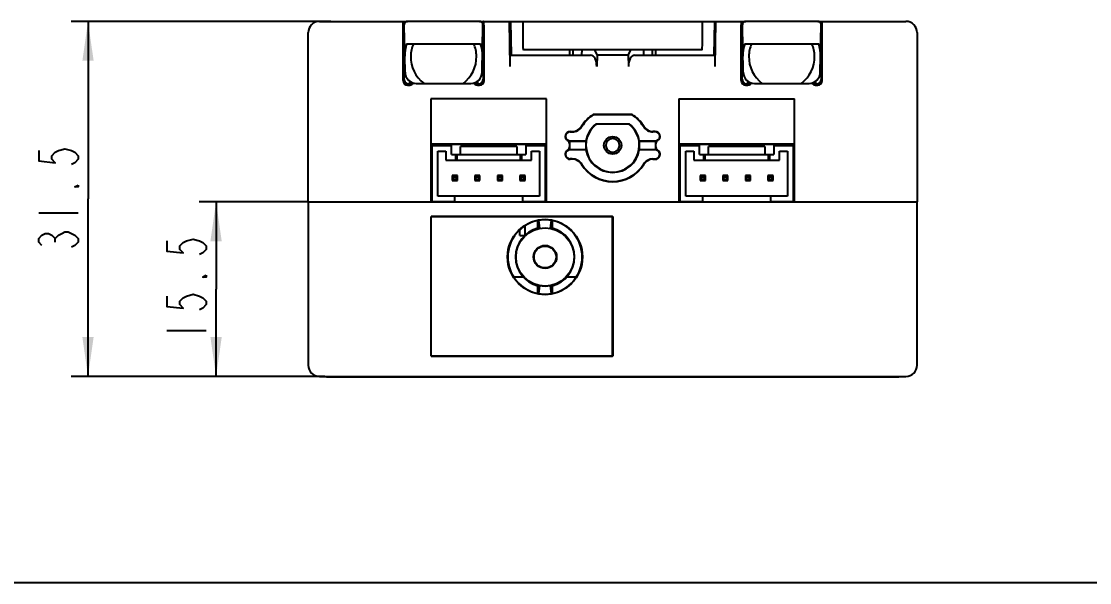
# Model space of a CAD drawing. Header units: millimetres. Extents: x 0 to 297, y 0 to 210.
# Drawn here: x 58.9 to 153.6, y 0 to 49.8 of the extents above; entities that cross this region are included whole.
import ezdxf

# ---------------------------------------------------------------- set-up
doc = ezdxf.new("R2010")
doc.units = ezdxf.units.MM
doc.header["$LTSCALE"] = 16.335
doc.layers.get('0').update_dxf_attribs({"linetype": 'CONTINUOUS'})
for name, color, linetype in [('000_19_DXF_CONTINUOUS_LINE', 7, 'CONTINUOUS'), ('00_11_DXF_CONTINUOUS_LINE', 7, 'CONTINUOUS'), ('01-PBG-10-01DXF_CONTINUOUS_LINE', 7, 'CONTINUOUS'), ('CORE300_100_DXF_CONTINUOUS_LINE', 7, 'CONTINUOUS'), ('CORES3_DXF_FORMAT', 7, 'CONTINUOUS'), ('GROVE_RED_DIDXF_CONTINUOUS_LINE', 7, 'CONTINUOUS'), ('STA0226C0A_1_DXF_DIMENSION', 7, 'CONTINUOUS'), ('STA0226C0A_1DXF_CONTINUOUS_LINE', 7, 'CONTINUOUS'), ('TMP_DWG_1_1_DXF_CONTINUOUS_LINE', 7, 'CONTINUOUS')]:
    doc.layers.add(name, color=color, linetype=linetype)
doc.styles.get("Standard").update_dxf_attribs({"font": 'CHANGFANGSONG.TTF'})
doc.dimstyles.new('DIMSTYLE_1', dxfattribs={"dimtxt": 3.5, "dimasz": 3.5, "dimexe": 1.5, "dimexo": 0, "dimgap": 0.875, "dimtad": 1, "dimdec": 3, "dimdsep": 46, "dimtxsty": 'STANDARD', "dimblk": '_FILLED', "dimblk1": '_FILLED', "dimblk2": '_FILLED', "dimcen": 0.09, "dimclrt": 3, "dimadec": 3, "dimazin": 2, "dimtp": 0.3, "dimtm": 0.3, "dimtfac": 1, "dimtdec": 3, "dimtofl": 0, "dimtmove": 0, "dimatfit": 3, "dimldrblk": '_FILLED', "dimfxl": 1, "dimtolj": 1, "dimarcsym": 0})
doc.dimstyles.new('DIMSTYLE_2', dxfattribs={"dimtxt": 3.5, "dimasz": 3.5, "dimexe": 1.5, "dimexo": 0, "dimgap": 0.875, "dimtad": 1, "dimdec": 3, "dimdsep": 46, "dimtxsty": 'STANDARD', "dimblk": '_FILLED', "dimblk1": '_FILLED', "dimblk2": '_FILLED', "dimcen": 0.09, "dimclrt": 3, "dimadec": 3, "dimazin": 2, "dimtp": 0.2, "dimtm": 0.2, "dimtfac": 1, "dimtdec": 3, "dimtofl": 0, "dimtmove": 0, "dimatfit": 3, "dimldrblk": '_FILLED', "dimfxl": 1, "dimtolj": 1, "dimarcsym": 0})

# ---------------------------------------------------------------- blocks, each defined once
blk = doc.blocks.new('_FILLED')
at = {"color": 0, "linetype": 'BYBLOCK'}
blk.add_solid([(0, 0), (-1, 0.143), (-1, -0.143)], dxfattribs=at)
blk = doc.blocks.new('*D2')
at = {"layer": 'STA0226C0A_1_DXF_DIMENSION', "color": 1, "linetype": 'CONTINUOUS'}
for p, q in [((84.315, 33.784), (74.632, 33.784)), ((76.132, 33.784), (76.132, 26.034)), ((76.132, 18.284), (76.132, 26.034)), ((85.789, 18.284), (74.632, 18.284))]:
    blk.add_line(p, q, dxfattribs=at)
at = {"layer": 'STA0226C0A_1_DXF_DIMENSION', "color": 1, "linetype": 'CONTINUOUS', "xscale": 3.5, "yscale": 3.5, "zscale": 3.5}
for p, rotation in [((76.132, 33.784), 90), ((76.132, 18.284), 270)]:
    blk.add_blockref('_FILLED', p, dxfattribs=dict(at, rotation=rotation))
blk = doc.blocks.new('*D3')
at = {"layer": 'STA0226C0A_1_DXF_DIMENSION', "color": 1, "linetype": 'CONTINUOUS'}
for p, q in [((86.315, 49.784), (63.27, 49.784)), ((64.77, 49.784), (64.77, 34.034)), ((64.77, 18.284), (64.77, 34.034)), ((85.315, 18.284), (63.27, 18.284))]:
    blk.add_line(p, q, dxfattribs=at)
at = {"layer": 'STA0226C0A_1_DXF_DIMENSION', "color": 1, "linetype": 'CONTINUOUS', "xscale": 3.5, "yscale": 3.5, "zscale": 3.5}
for p, rotation in [((64.77, 49.784), 90), ((64.77, 18.284), 270)]:
    blk.add_blockref('_FILLED', p, dxfattribs=dict(at, rotation=rotation))

msp = doc.modelspace()

# ---------------------------------------------------------------- linework, layer by layer
at = {"layer": '000_19_DXF_CONTINUOUS_LINE', "color": 7, "linetype": 'CONTINUOUS'}
for p, q in [((92.8943, 45.2662), (92.8208, 49.4784)), ((99.5102, 49.7836), (93.1208, 49.7836)), ((99.7366, 45.2662), (99.8102, 49.4784)), ((122.8943, 45.2662), (122.8208, 49.4784)), ((129.5102, 49.7836), (123.1208, 49.7836)), ((129.7366, 45.2662), (129.8102, 49.4784)), ((93.0296, 47.7836), (99.6013, 47.7836)), ((123.0296, 47.7836), (129.6013, 47.7836)), ((93.8942, 44.2836), (98.7368, 44.2836)), ((123.8942, 44.2836), (128.7368, 44.2836))]:
    msp.add_line(p, q, dxfattribs=at)
for centre, radius, start, end in [((93.1208, 49.4836), 0.3, 90, 181), ((99.5102, 49.4836), 0.3, 359, 90), ((123.1208, 49.4836), 0.3, 90, 181), ((129.5102, 49.4836), 0.3, 359, 90), ((96.3192, 46.6318), 2.9235, 156.796398, 178.983639), ((96.3118, 46.6318), 2.9235, 1.016323, 23.203619), ((126.3192, 46.6318), 2.9235, 156.796398, 178.983639), ((126.3118, 46.6318), 2.9235, 1.016323, 23.203619), ((96.3164, 46.6328), 2.9206, 179.003253, 233.54822), ((96.3146, 46.6328), 2.9206, 306.451776, 0.996743), ((126.3164, 46.6328), 2.9206, 179.003253, 233.54822), ((126.3146, 46.6328), 2.9206, 306.451776, 0.996743), ((93.8942, 45.2836), 1, 181, 270), ((98.7368, 45.2836), 1, 270, 359), ((123.8942, 45.2836), 1, 181, 270), ((128.7368, 45.2836), 1, 270, 359)]:
    msp.add_arc(centre, radius, start, end, dxfattribs=at)
for centre, start_param, end_param in [((96.3155, 46.7438), 1.264354, 1.5882523), ((96.3155, 46.7438), -1.5882523, -1.264354), ((126.3155, 46.7438), 1.264354, 1.5882523), ((126.3155, 46.7438), -1.5882523, -1.264354)]:
    msp.add_ellipse(centre, major_axis=(0, 3.4469), ratio=0.9998476, start_param=start_param, end_param=end_param, dxfattribs=at)
at = {"layer": '00_11_DXF_CONTINUOUS_LINE', "color": 7, "linetype": 'CONTINUOUS'}
for p, q in [((102.3391, 46.7836), (102.2867, 49.7836)), ((102.2867, 49.7836), (120.3443, 49.7836)), ((120.3443, 49.7836), (120.2919, 46.7836)), ((102.3414, 46.7836), (107.5155, 46.7836)), ((103.3155, 47.3234), (103.3613, 47.3236)), ((103.4035, 47.2836), (103.3614, 47.3237)), ((103.4035, 47.2836), (119.2274, 47.2836)), ((107.5155, 46.7836), (107.5155, 47.2836)), ((107.8155, 46.7836), (107.8155, 47.2836)), ((114.8155, 47.2836), (114.8155, 46.7836)), ((115.1155, 47.2836), (115.1155, 46.7836)), ((115.1155, 46.7836), (120.2895, 46.7836)), ((119.2696, 47.3237), (119.2274, 47.2836)), ((119.2697, 47.3236), (119.3155, 47.3234))]:
    msp.add_line(p, q, dxfattribs=at)
for points, knots in [([(103.3439, 49.7836), (103.3468, 49.3736), (103.351, 48.7586), (103.3569, 47.9386), (103.36, 47.5286), (103.3614, 47.3237)], [0, 0, 0, 0, 0.4999989, 0.7499992, 1, 1, 1, 1]), ([(119.2696, 47.3237), (119.271, 47.5286), (119.2741, 47.9386), (119.28, 48.7586), (119.2842, 49.3736), (119.2871, 49.7836)], [0, 0, 0, 0, 0.2500008, 0.5000011, 1, 1, 1, 1])]:
    msp.add_open_spline(points, degree=3, knots=knots, dxfattribs=at)
at = {"layer": '01-PBG-10-01DXF_CONTINUOUS_LINE', "color": 3, "linetype": 'CONTINUOUS'}
for p, q in [((103.4066, 27.0836), (102.5505, 27.0836)), ((108.0805, 27.0836), (107.2244, 27.0836))]:
    msp.add_line(p, q, dxfattribs=at)
at = {"layer": 'CORE300_100_DXF_CONTINUOUS_LINE', "color": 7, "linetype": 'CONTINUOUS'}
for p, q in [((85.3155, 49.7836), (93.1208, 49.7836)), ((92.8154, 44.6329), (92.8154, 49.7836)), ((99.5102, 49.7836), (102.2867, 49.7836)), ((99.8156, 49.7836), (99.8156, 44.6329)), ((102.2329, 45.7836), (102.1631, 49.7836)), ((120.3443, 49.7836), (123.1208, 49.7836)), ((120.398, 45.7836), (120.4679, 49.7836)), ((122.8154, 44.6329), (122.8154, 49.7836)), ((129.5102, 49.7836), (137.3155, 49.7836)), ((129.8156, 49.7836), (129.8156, 44.6329)), ((84.3155, 33.7836), (84.3155, 48.7836)), ((92.7158, 44.5334), (92.7158, 48.7839)), ((99.9152, 44.5334), (99.9152, 48.7836)), ((122.7158, 44.5334), (122.7158, 48.7839)), ((129.9152, 44.5334), (129.9152, 48.7836)), ((138.3155, 48.7836), (138.3155, 33.7836)), ((102.1911, 48.1836), (102.3146, 48.1836)), ((120.3164, 48.1836), (120.4399, 48.1836)), ((102.2155, 46.7836), (102.3391, 46.7836)), ((107.5155, 46.7836), (109.3631, 46.7836)), ((108.5857, 47.2848), (108.5655, 46.7836)), ((109.672, 47.2836), (109.9405, 46.7836)), ((109.9405, 46.7836), (109.9002, 45.7836)), ((112.6905, 46.7836), (109.9405, 46.7836)), ((112.6905, 46.7836), (112.959, 47.2836)), ((112.6905, 46.7836), (112.7308, 45.7836)), ((113.2678, 46.7836), (115.1155, 46.7836)), ((114.0453, 47.2848), (114.0655, 46.7836)), ((120.2919, 46.7836), (120.4155, 46.7836)), ((93.1152, 44.1339), (93.3157, 44.1339)), ((93.2155, 44.2388), (93.2155, 44.2342)), ((93.3155, 44.2536), (93.3155, 44.4682)), ((99.3152, 44.1339), (99.5157, 44.1339)), ((99.3155, 44.4682), (99.3155, 44.2537)), ((99.4155, 44.2342), (99.4155, 44.2388)), ((123.1152, 44.1339), (123.3157, 44.1339)), ((123.2155, 44.2388), (123.2155, 44.2342)), ((123.3155, 44.2536), (123.3155, 44.4682)), ((129.3152, 44.1339), (129.5157, 44.1339)), ((129.3155, 44.4682), (129.3155, 44.2537)), ((129.4155, 44.2388), (129.4155, 44.2342)), ((95.1806, 42.9185), (95.1806, 33.7836)), ((95.1841, 42.915), (95.1806, 42.9185)), ((105.4504, 42.9185), (95.1806, 42.9185)), ((95.1841, 42.915), (95.1841, 38.915)), ((105.4469, 42.915), (95.1841, 42.915)), ((105.4469, 42.915), (105.4504, 42.9185)), ((105.4469, 38.915), (105.4469, 42.915)), ((105.4504, 33.7836), (105.4504, 42.9185)), ((117.1806, 42.9185), (117.1806, 33.7836)), ((117.1806, 42.9185), (127.4504, 42.9185)), ((117.1841, 42.915), (117.1806, 42.9185)), ((117.1841, 42.915), (117.1841, 38.915)), ((117.1841, 42.915), (127.4469, 42.915)), ((127.4469, 42.915), (127.4504, 42.9185)), ((127.4469, 38.915), (127.4469, 42.915)), ((127.4504, 33.7836), (127.4504, 42.9185)), ((113.0432, 41.5185), (109.5878, 41.5185)), ((113.0332, 41.484), (109.5978, 41.484)), ((113.0432, 41.5185), (113.0332, 41.484)), ((107.5406, 40.0185), (107.7378, 40.0185)), ((107.5406, 39.9843), (107.7378, 39.9843)), ((109.8501, 40.6836), (112.7809, 40.6836)), ((115.0904, 40.0185), (114.8932, 40.0185)), ((115.0904, 39.9843), (114.8932, 39.9843)), ((95.2147, 38.8844), (95.1841, 38.915)), ((95.1841, 38.915), (105.4469, 38.915)), ((95.2147, 38.8844), (105.4163, 38.8844)), ((95.2679, 33.7836), (95.2669, 38.8845)), ((96.3138, 38.7836), (96.3138, 38.8844)), ((105.4163, 38.8844), (105.4469, 38.915)), ((105.4171, 33.7836), (105.4163, 38.8844)), ((107.5057, 38.6764), (107.5057, 38.8908)), ((107.5231, 38.6764), (107.5231, 38.8908)), ((107.5406, 39.1828), (108.9497, 39.1828)), ((107.5406, 39.1662), (108.9639, 39.1662)), ((113.6671, 39.1662), (113.6813, 39.1828)), ((113.6671, 39.1662), (115.0904, 39.1662)), ((113.6813, 39.1828), (115.0904, 39.1828)), ((115.1078, 38.8908), (115.1078, 38.6764)), ((115.1253, 38.8908), (115.1253, 38.6764)), ((117.1841, 38.915), (127.4469, 38.915)), ((117.2147, 38.8844), (117.1841, 38.915)), ((117.2147, 38.8844), (117.2139, 33.7836)), ((117.2147, 38.8844), (127.4163, 38.8844)), ((127.364, 38.8845), (127.3631, 33.7836)), ((127.4163, 38.8844), (127.4469, 38.915)), ((108.9639, 38.4011), (107.5406, 38.4011)), ((108.9498, 38.3845), (107.5406, 38.3845)), ((108.9639, 38.4011), (108.9498, 38.3845)), ((110.7113, 38.7836), (110.7115, 38.802)), ((111.9195, 38.7995), (111.9197, 38.7836)), ((115.0904, 38.4011), (113.6671, 38.4011)), ((115.0904, 38.3845), (113.6812, 38.3845)), ((107.7378, 37.5826), (107.5406, 37.5826)), ((107.7378, 37.5487), (107.5406, 37.5487)), ((114.8932, 37.5826), (115.0904, 37.5826)), ((114.8932, 37.5487), (115.0904, 37.5487)), ((84.3155, 33.7836), (95.1806, 33.7836)), ((105.4504, 33.7836), (117.1806, 33.7836)), ((127.4504, 33.7836), (138.3155, 33.7836))]:
    msp.add_line(p, q, dxfattribs=at)
msp.add_circle((111.3155, 38.7836), 0.775, dxfattribs=at)
for centre, radius, start, end in [((85.3155, 48.7836), 1, 90, 180), ((137.3155, 48.7836), 1, 0, 90), ((93.2112, 44.6378), 0.399, 270.622508, 316.627609), ((99.4198, 44.6378), 0.399, 223.371063, 269.377691), ((123.2112, 44.6378), 0.399, 270.622508, 316.627609), ((129.4198, 44.6378), 0.399, 223.371063, 269.377691), ((111.3155, 38.7836), 3.2349, 122.281299, 148.411864), ((111.3155, 38.7836), 3.2349, 31.588136, 57.718701), ((107.5406, 39.5836), 0.4349, 90, 240), ((107.5406, 39.5835), 0.4007, 90.000171, 269.999828), ((107.7378, 40.9836), 0.9651, 270, 328.411864), ((111.3155, 38.7836), 2.3651, 126.548589, 53.451411), ((114.8932, 40.9836), 0.9651, 211.588136, 270), ((115.0904, 39.5836), 0.4349, 300, 90), ((115.0904, 39.5835), 0.4007, 270.000173, 89.999828), ((107.1406, 38.8908), 0.3651, 0, 60), ((107.5406, 39.5836), 0.4175, 240, 270), ((107.1406, 38.8908), 0.3825, 0, 60), ((111.3155, 38.7836), 2.3825, 170.760512, 189.239488), ((111.3155, 38.7836), 2.3825, 350.760512, 9.239488), ((115.0904, 39.5836), 0.4175, 270, 300), ((115.4904, 38.8908), 0.3825, 120, 180), ((115.4904, 38.8908), 0.3651, 120, 180), ((107.5406, 37.9836), 0.4349, 120, 270), ((107.5406, 37.9835), 0.401, 90.000171, 269.999828), ((107.1406, 38.6764), 0.3651, 300, 360), ((107.1406, 38.6764), 0.3825, 300, 360), ((107.5406, 37.9836), 0.4175, 90, 120), ((111.3155, 38.784), 2.3991, 189.584131, 350.415869), ((115.0904, 37.9836), 0.4175, 60, 90), ((115.0904, 37.9836), 0.4349, 270, 60), ((115.4904, 38.6764), 0.3825, 180, 240), ((115.4904, 38.6764), 0.3651, 180, 240), ((107.7378, 36.5836), 0.9651, 31.588136, 90), ((111.3155, 38.7836), 3.2349, 211.588136, 328.411864), ((114.8932, 36.5836), 0.9651, 90, 148.411864)]:
    msp.add_arc(centre, radius, start, end, dxfattribs=at)
for centre, major_axis, ratio, start_param, end_param in [((109.3228, 45.7836), (0.0604, 0.9994), 0.5759473, -1.5360167, 0.0347796), ((113.3082, 45.7836), (-0.0604, 0.9994), 0.5759473, -0.0347796, 1.5360167), ((93.2381, 44.6562), (0.3909, 0.174), 0.9249378, 2.7509479, 3.4535984), ((99.3929, 44.6562), (0.3909, -0.174), 0.9249378, -0.3120057, 0.3906448), ((123.2381, 44.6562), (0.3909, 0.174), 0.9249378, 2.7509479, 3.4535984), ((129.3929, 44.6562), (0.3909, -0.174), 0.9249378, -0.3120057, 0.3906448), ((93.1163, 44.5345), (-0.2836, -0.2836), 0.9972647, -0.7840286, 0.7840286), ((93.2212, 44.6393), (0.2836, 0.2836), 0.9972647, -3.2229708, -2.3689853), ((93.3146, 44.5345), (-0.2836, 0.2836), 0.9972647, 2.357564, 3.3454447), ((99.3163, 44.5345), (-0.2836, -0.2836), 0.9972647, -0.2038524, 0.7840286), ((99.4098, 44.6393), (0.2836, -0.2836), 0.9972647, -0.7726074, 0.0813781), ((99.5146, 44.5345), (-0.2836, 0.2836), 0.9972647, 2.357564, 3.9256213), ((123.1163, 44.5345), (-0.2836, -0.2836), 0.9972647, -0.7840286, 0.7840286), ((123.2212, 44.6393), (0.2836, 0.2836), 0.9972647, -3.2229708, -2.3689853), ((123.3146, 44.5345), (-0.2836, 0.2836), 0.9972647, 2.357564, 3.3454447), ((129.3163, 44.5345), (-0.2836, -0.2836), 0.9972647, -0.2038524, 0.7840286), ((129.4098, 44.6393), (0.2836, -0.2836), 0.9972647, -0.7726074, 0.0813781), ((129.5146, 44.5345), (-0.2836, 0.2836), 0.9972647, 2.357564, 3.9256213), ((111.3155, 38.7831), (0, 3.2008), 1, 0.5664431, 1.0193496), ((111.3155, 38.7831), (0, 3.2008), 1, -1.0193496, -0.5664431), ((107.7378, 40.9838), (0, 0.9995), 1, -3.1415927, -2.122243), ((111.3155, 38.784), (0, 2.3992), 1, 0.6570569, 1.4037748), ((111.3155, 38.784), (0, 2.3992), 1, -1.4037748, -0.6570569), ((114.8932, 40.9838), (0, 0.9995), 1, -4.1609423, -3.1415927), ((111.3155, 38.7832), (0, 0.6042), 0.9999997, 1.5700328, 4.7131525), ((115.0904, 37.9836), (0, 0.401), 1, -3.1415927, 0), ((107.7378, 36.5838), (0, 0.9988), 1, -1.0196091, 0), ((111.3155, 38.7831), (0, 3.2008), 1, -4.1612018, -2.1219835), ((114.8932, 36.5838), (0, 0.9988), 1, 0, 1.0196091)]:
    msp.add_ellipse(centre, major_axis=major_axis, ratio=ratio, start_param=start_param, end_param=end_param, dxfattribs=at)
for points, knots in [([(92.7158, 48.7839), (92.7158, 48.8489), (92.7165, 48.9766), (92.7193, 49.1618), (92.724, 49.3326), (92.7303, 49.4822), (92.7369, 49.5909), (92.7431, 49.6631), (92.7476, 49.7049), (92.7521, 49.7376), (92.7572, 49.762), (92.761, 49.7758), (92.7659, 49.7836), (92.7682, 49.7836)], [0, 0, 0, 0, 0.1941491, 0.3811858, 0.5533303, 0.704233, 0.8282383, 0.8785886, 0.9205583, 0.953747, 0.9778826, 0.9930122, 1, 1, 1, 1]), ([(99.9152, 48.7839), (99.9152, 48.8489), (99.9145, 48.9766), (99.9116, 49.1618), (99.907, 49.3326), (99.9007, 49.4821), (99.8941, 49.5909), (99.8879, 49.663), (99.8833, 49.7049), (99.8788, 49.7376), (99.8738, 49.762), (99.87, 49.7758), (99.8651, 49.7836), (99.8628, 49.7836)], [0, 0, 0, 0, 0.1941547, 0.3811949, 0.5533364, 0.7042146, 0.828181, 0.878514, 0.9204771, 0.9536778, 0.9778431, 0.9930023, 1, 1, 1, 1]), ([(122.7158, 48.7839), (122.7158, 48.8489), (122.7165, 48.9766), (122.7193, 49.1618), (122.724, 49.3326), (122.7303, 49.4822), (122.7369, 49.5909), (122.7431, 49.6631), (122.7476, 49.7049), (122.7521, 49.7376), (122.7572, 49.762), (122.761, 49.7758), (122.7659, 49.7836), (122.7682, 49.7836)], [0, 0, 0, 0, 0.1941491, 0.3811858, 0.5533303, 0.704233, 0.8282383, 0.8785886, 0.9205583, 0.953747, 0.9778826, 0.9930122, 1, 1, 1, 1]), ([(129.9152, 48.7839), (129.9152, 48.8489), (129.9145, 48.9766), (129.9116, 49.1618), (129.907, 49.3326), (129.9007, 49.4821), (129.8941, 49.5909), (129.8879, 49.663), (129.8833, 49.7049), (129.8788, 49.7376), (129.8738, 49.762), (129.87, 49.7758), (129.8651, 49.7836), (129.8628, 49.7836)], [0, 0, 0, 0, 0.1941547, 0.3811949, 0.5533364, 0.7042146, 0.828181, 0.878514, 0.9204771, 0.9536778, 0.9778431, 0.9930023, 1, 1, 1, 1]), ([(109.5878, 41.5185), (109.5887, 41.5155), (109.5921, 41.5111), (109.5934, 41.5035), (109.5914, 41.4943), (109.5965, 41.4885), (109.5978, 41.484)], [0, 0, 0, 0, 0.2609217, 0.4407967, 0.618231, 1, 1, 1, 1]), ([(108.9639, 39.1662), (108.9623, 39.168), (108.9587, 39.169), (108.9559, 39.1733), (108.9588, 39.1791), (108.9518, 39.1804), (108.9497, 39.1828)], [0, 0, 0, 0, 0.3023607, 0.4526143, 0.5881287, 1, 1, 1, 1]), ([(111.9195, 38.7995), (111.9183, 38.8382), (111.9089, 38.9158), (111.8605, 39.0635), (111.748, 39.2267), (111.5495, 39.3566), (111.3168, 39.4025), (111.0838, 39.3576), (110.8848, 39.2283), (110.7492, 39.034), (110.7136, 38.8792), (110.7115, 38.802)], [0, 0, 0, 0, 0.0627545, 0.1255084, 0.2504344, 0.3753625, 0.5002923, 0.6252222, 0.7501507, 0.8750793, 1, 1, 1, 1]), ([(113.6671, 38.4011), (113.6686, 38.3993), (113.6722, 38.3983), (113.675, 38.394), (113.6722, 38.3882), (113.6791, 38.387), (113.6812, 38.3845)], [0, 0, 0, 0, 0.3023619, 0.4526149, 0.588128, 1, 1, 1, 1])]:
    msp.add_open_spline(points, degree=3, knots=knots, dxfattribs=at)
at = {"layer": 'CORES3_DXF_FORMAT', "color": 7, "linetype": 'CONTINUOUS'}
msp.add_line((0, 0), (297, 0), dxfattribs=at)
at = {"layer": 'GROVE_RED_DIDXF_CONTINUOUS_LINE', "color": 7, "linetype": 'CONTINUOUS'}
for p, q in [((95.3155, 33.7836), (95.3155, 38.7836)), ((95.3155, 38.7836), (97.0155, 38.7836)), ((95.8155, 34.2836), (95.8155, 38.2836)), ((95.8155, 38.2836), (96.5155, 38.2836)), ((96.5155, 38.2836), (96.5155, 37.4836)), ((97.0155, 37.9836), (97.0155, 38.7836)), ((97.0155, 37.9836), (103.6155, 37.9836)), ((97.3655, 37.9836), (97.3655, 37.4836)), ((97.5155, 37.4836), (97.5155, 37.9836)), ((97.8155, 37.9836), (97.8155, 38.6836)), ((102.8155, 38.6836), (97.8155, 38.6836)), ((102.8155, 38.6836), (102.8155, 37.9836)), ((103.1155, 37.9836), (103.1155, 37.4836)), ((103.2655, 37.4836), (103.2655, 37.9836)), ((103.6155, 38.7836), (103.6155, 37.9836)), ((103.6155, 38.7836), (105.3155, 38.7836)), ((104.1155, 37.4836), (104.1155, 38.2836)), ((104.1155, 38.2836), (104.8155, 38.2836)), ((104.8155, 38.2836), (104.8155, 34.2836)), ((105.3155, 38.7836), (105.3155, 33.7836)), ((117.3155, 33.7836), (117.3155, 38.7836)), ((117.3155, 38.7836), (119.0155, 38.7836)), ((117.8155, 38.2836), (118.5155, 38.2836)), ((117.8155, 34.2836), (117.8155, 38.2836)), ((118.5155, 38.2836), (118.5155, 37.4836)), ((119.0155, 37.9836), (119.0155, 38.7836)), ((119.0155, 37.9836), (125.6155, 37.9836)), ((119.3655, 37.9836), (119.3655, 37.4836)), ((119.5155, 37.4836), (119.5155, 37.9836)), ((124.8155, 38.6836), (119.8155, 38.6836)), ((119.8155, 37.9836), (119.8155, 38.6836)), ((124.8155, 38.6836), (124.8155, 37.9836)), ((125.1155, 37.9836), (125.1155, 37.4836)), ((125.2655, 37.4836), (125.2655, 37.9836)), ((125.6155, 38.7836), (127.3155, 38.7836)), ((125.6155, 38.7836), (125.6155, 37.9836)), ((126.1155, 38.2836), (126.8155, 38.2836)), ((126.1155, 37.4836), (126.1155, 38.2836)), ((126.8155, 38.2836), (126.8155, 34.2836)), ((127.3155, 38.7836), (127.3155, 33.7836)), ((96.5155, 37.4836), (104.1155, 37.4836)), ((118.5155, 37.4836), (126.1155, 37.4836)), ((97.0905, 36.1086), (97.0905, 35.6586)), ((97.1905, 36.0086), (97.0905, 36.1086)), ((97.5405, 36.1086), (97.0905, 36.1086)), ((97.5405, 36.1086), (97.4405, 36.0086)), ((97.5405, 35.6586), (97.5405, 36.1086)), ((99.0905, 36.1086), (99.0905, 35.6586)), ((99.1905, 36.0086), (99.0905, 36.1086)), ((99.5405, 36.1086), (99.0905, 36.1086)), ((99.5405, 36.1086), (99.4405, 36.0086)), ((99.5405, 35.6586), (99.5405, 36.1086)), ((101.0905, 36.1086), (101.0905, 35.6586)), ((101.1905, 36.0086), (101.0905, 36.1086)), ((101.5405, 36.1086), (101.0905, 36.1086)), ((101.5405, 36.1086), (101.4405, 36.0086)), ((101.5405, 35.6586), (101.5405, 36.1086)), ((103.0905, 36.1086), (103.0905, 35.6586)), ((103.1905, 36.0086), (103.0905, 36.1086)), ((103.5405, 36.1086), (103.0905, 36.1086)), ((103.5405, 36.1086), (103.4405, 36.0086)), ((103.5405, 35.6586), (103.5405, 36.1086)), ((119.5405, 36.1086), (119.0905, 36.1086)), ((119.0905, 36.1086), (119.0905, 35.6586)), ((119.1905, 36.0086), (119.0905, 36.1086)), ((119.5405, 36.1086), (119.4405, 36.0086)), ((119.5405, 35.6586), (119.5405, 36.1086)), ((121.5405, 36.1086), (121.0905, 36.1086)), ((121.1905, 36.0086), (121.0905, 36.1086)), ((121.0905, 36.1086), (121.0905, 35.6586)), ((121.5405, 36.1086), (121.4405, 36.0086)), ((121.5405, 35.6586), (121.5405, 36.1086)), ((123.5405, 36.1086), (123.0905, 36.1086)), ((123.1905, 36.0086), (123.0905, 36.1086)), ((123.0905, 36.1086), (123.0905, 35.6586)), ((123.5405, 36.1086), (123.4405, 36.0086)), ((123.5405, 35.6586), (123.5405, 36.1086)), ((125.5405, 36.1086), (125.0905, 36.1086)), ((125.1905, 36.0086), (125.0905, 36.1086)), ((125.0905, 36.1086), (125.0905, 35.6586)), ((125.5405, 36.1086), (125.4405, 36.0086)), ((125.5405, 35.6586), (125.5405, 36.1086)), ((97.1905, 35.7586), (97.0905, 35.6586)), ((97.0905, 35.6586), (97.5405, 35.6586)), ((97.1905, 35.7586), (97.1905, 36.0086)), ((97.1905, 36.0086), (97.4405, 36.0086)), ((97.4405, 35.7586), (97.1905, 35.7586)), ((97.4405, 36.0086), (97.4405, 35.7586)), ((97.5405, 35.6586), (97.4405, 35.7586)), ((99.1905, 35.7586), (99.0905, 35.6586)), ((99.0905, 35.6586), (99.5405, 35.6586)), ((99.1905, 35.7586), (99.1905, 36.0086)), ((99.1905, 36.0086), (99.4405, 36.0086)), ((99.4405, 35.7586), (99.1905, 35.7586)), ((99.4405, 36.0086), (99.4405, 35.7586)), ((99.5405, 35.6586), (99.4405, 35.7586)), ((101.1905, 35.7586), (101.0905, 35.6586)), ((101.0905, 35.6586), (101.5405, 35.6586)), ((101.1905, 35.7586), (101.1905, 36.0086)), ((101.1905, 36.0086), (101.4405, 36.0086)), ((101.4405, 35.7586), (101.1905, 35.7586)), ((101.4405, 36.0086), (101.4405, 35.7586)), ((101.5405, 35.6586), (101.4405, 35.7586)), ((103.1905, 35.7586), (103.0905, 35.6586)), ((103.0905, 35.6586), (103.5405, 35.6586)), ((103.1905, 35.7586), (103.1905, 36.0086)), ((103.1905, 36.0086), (103.4405, 36.0086)), ((103.4405, 35.7586), (103.1905, 35.7586)), ((103.4405, 36.0086), (103.4405, 35.7586)), ((103.5405, 35.6586), (103.4405, 35.7586)), ((119.1905, 35.7586), (119.0905, 35.6586)), ((119.0905, 35.6586), (119.5405, 35.6586)), ((119.1905, 36.0086), (119.4405, 36.0086)), ((119.1905, 35.7586), (119.1905, 36.0086)), ((119.4405, 35.7586), (119.1905, 35.7586)), ((119.4405, 36.0086), (119.4405, 35.7586)), ((119.5405, 35.6586), (119.4405, 35.7586)), ((121.1905, 35.7586), (121.0905, 35.6586)), ((121.0905, 35.6586), (121.5405, 35.6586)), ((121.1905, 36.0086), (121.4405, 36.0086)), ((121.1905, 35.7586), (121.1905, 36.0086)), ((121.4405, 35.7586), (121.1905, 35.7586)), ((121.4405, 36.0086), (121.4405, 35.7586)), ((121.5405, 35.6586), (121.4405, 35.7586)), ((123.1905, 35.7586), (123.0905, 35.6586)), ((123.0905, 35.6586), (123.5405, 35.6586)), ((123.1905, 36.0086), (123.4405, 36.0086)), ((123.1905, 35.7586), (123.1905, 36.0086)), ((123.4405, 35.7586), (123.1905, 35.7586)), ((123.4405, 36.0086), (123.4405, 35.7586)), ((123.5405, 35.6586), (123.4405, 35.7586)), ((125.1905, 35.7586), (125.0905, 35.6586)), ((125.0905, 35.6586), (125.5405, 35.6586)), ((125.1905, 36.0086), (125.4405, 36.0086)), ((125.1905, 35.7586), (125.1905, 36.0086)), ((125.4405, 35.7586), (125.1905, 35.7586)), ((125.4405, 36.0086), (125.4405, 35.7586)), ((125.5405, 35.6586), (125.4405, 35.7586)), ((104.8155, 34.2836), (95.8155, 34.2836)), ((97.3155, 33.7836), (97.3155, 34.2836)), ((103.3155, 34.2836), (103.3155, 33.7836)), ((126.8155, 34.2836), (117.8155, 34.2836)), ((119.3155, 33.7836), (119.3155, 34.2836)), ((125.3155, 34.2836), (125.3155, 33.7836)), ((97.3155, 33.7836), (95.3155, 33.7836)), ((105.3155, 33.7836), (103.3155, 33.7836)), ((119.3155, 33.7836), (117.3155, 33.7836)), ((127.3155, 33.7836), (125.3155, 33.7836)), ((103.0905, 30.7836), (103.0905, 31.3153)), ((103.5405, 30.8135), (103.5405, 31.6602)), ((103.0905, 30.7836), (103.5079, 30.7836))]:
    msp.add_line(p, q, dxfattribs=at)
at = {"layer": 'STA0226C0A_1_DXF_DIMENSION', "color": 3, "linetype": 'CONTINUOUS'}
for p, q in [((60.3946, 32.8086), (63.8946, 32.8086)), ((61.853, 30.2055), (61.853, 30.5117)), ((71.7574, 22.3586), (75.2574, 22.3586))]:
    msp.add_line(p, q, dxfattribs=at)
for points in [[(60.3946, 38.3211), (60.3946, 37.4024), (61.853, 37.2492), (61.5613, 37.5555), (61.5613, 37.8617), (61.853, 38.168), (62.1446, 38.3211), (62.728, 38.4742), (63.3113, 38.3211), (63.603, 38.168), (63.8946, 37.8617), (63.8946, 37.5555), (63.603, 37.2492), (63.3113, 37.0961)], [(63.8946, 35.2586), (63.8946, 35.1055), (63.603, 35.1055), (63.8946, 35.2586)], [(60.6863, 29.8992), (60.3946, 30.2055), (60.3946, 30.5117), (60.6863, 30.818), (60.978, 30.9711), (61.2696, 30.9711), (61.5613, 30.818), (61.853, 30.5117), (62.1446, 30.818), (62.4363, 30.9711), (62.728, 31.1242), (63.0196, 31.1242), (63.3113, 30.9711), (63.603, 30.818), (63.8946, 30.5117), (63.8946, 30.2055), (63.603, 29.8992), (63.3113, 29.7461)], [(71.7574, 30.3211), (71.7574, 29.4024), (73.2157, 29.2492), (72.924, 29.5555), (72.924, 29.8617), (73.2157, 30.168), (73.5074, 30.3211), (74.0907, 30.4742), (74.674, 30.3211), (74.9657, 30.168), (75.2574, 29.8617), (75.2574, 29.5555), (74.9657, 29.2492), (74.674, 29.0961)], [(75.2574, 27.2586), (75.2574, 27.1055), (74.9657, 27.1055), (75.2574, 27.2586)], [(71.7574, 25.4211), (71.7574, 24.5024), (73.2157, 24.3492), (72.924, 24.6555), (72.924, 24.9617), (73.2157, 25.268), (73.5074, 25.4211), (74.0907, 25.5742), (74.674, 25.4211), (74.9657, 25.268), (75.2574, 24.9617), (75.2574, 24.6555), (74.9657, 24.3492), (74.674, 24.1961)]]:
    msp.add_lwpolyline(points, dxfattribs=at)
at = {"layer": 'STA0226C0A_1DXF_CONTINUOUS_LINE', "color": 7, "linetype": 'CONTINUOUS'}
for p, q in [((84.3155, 33.7836), (84.3155, 19.2836)), ((84.3155, 33.7836), (138.3155, 33.7836)), ((138.3155, 19.2836), (138.3155, 33.7836)), ((95.2103, 20.0784), (95.2103, 32.4888)), ((95.2155, 32.4836), (95.2103, 32.4888)), ((95.2103, 32.4888), (111.3207, 32.4888)), ((95.2155, 20.0836), (95.2155, 32.4836)), ((111.3155, 32.4836), (95.2155, 32.4836)), ((111.3155, 32.4836), (111.3207, 32.4888)), ((111.3155, 20.0836), (111.3155, 32.4836)), ((111.3207, 32.4888), (111.3207, 20.0784)), ((104.6909, 31.4345), (104.6909, 32.124)), ((104.7511, 32.1472), (104.8155, 31.4111)), ((105.8155, 31.4111), (105.8798, 32.1472)), ((105.94, 32.124), (105.94, 31.4345)), ((104.6909, 25.6433), (104.6909, 26.3328)), ((104.8155, 26.3561), (104.7511, 25.62)), ((105.8798, 25.62), (105.8155, 26.3561)), ((105.94, 26.3328), (105.94, 25.6433)), ((95.2103, 20.0784), (95.2155, 20.0836)), ((111.3207, 20.0784), (95.2103, 20.0784)), ((95.2155, 20.0836), (111.3155, 20.0836)), ((111.3207, 20.0784), (111.3155, 20.0836)), ((85.3155, 18.2836), (137.3155, 18.2836))]:
    msp.add_line(p, q, dxfattribs=at)
for radius in [3.3262, 2.5738, 1.0262, 0.9738]:
    msp.add_circle((105.3155, 28.8836), radius, dxfattribs=at)
for centre, radius, start, end in [((105.3155, 28.8836), 3.3, 100.909303, 259.090697), ((105.3155, 28.8836), 2.6262, 103.75743, 256.24257), ((105.3155, 28.8836), 3.312, 80.189215, 99.810785), ((105.3155, 28.8836), 3.3, 280.909303, 79.090697), ((105.3155, 28.8836), 2.6262, 283.75743, 76.24257), ((105.3155, 28.8836), 3.312, 260.189215, 279.810785), ((105.3155, 28.8836), 2.5765, 258.810033, 281.189967), ((85.3155, 19.2836), 1, 180, 270), ((137.3155, 19.2836), 1, 270, 360)]:
    msp.add_arc(centre, radius, start, end, dxfattribs=at)
for centre, major_axis, ratio, start_param, end_param in [((106.0271, 28.8836), (3.5666, 0), 0.9798953, 1.9366487, 1.9547853), ((104.187, 28.8836), (2.8274, 0), 0.9168873, 1.3466203, 1.391584), ((106.444, 28.8836), (2.8274, 0), 0.9168873, 1.7500087, 1.7949724), ((104.6039, 28.8836), (3.5666, 0), 0.9798953, 1.1868073, 1.2049439), ((104.187, 28.8836), (2.8274, 0), 0.9168873, -1.391584, -1.3466203), ((106.0271, 28.8836), (3.5666, 0), 0.9798953, -1.9547853, -1.9366487), ((106.444, 28.8836), (2.8274, 0), 0.9168873, -1.7949724, -1.7500087), ((104.6039, 28.8836), (3.5666, 0), 0.9798953, -1.2049439, -1.1868073)]:
    msp.add_ellipse(centre, major_axis=major_axis, ratio=ratio, start_param=start_param, end_param=end_param, dxfattribs=at)
at = {"layer": 'TMP_DWG_1_1_DXF_CONTINUOUS_LINE', "color": 7, "linetype": 'CONTINUOUS'}
for p, q in [((85.9155, 18.2336), (85.9155, 18.2836)), ((136.7155, 18.2336), (85.9155, 18.2336)), ((136.7155, 18.2336), (136.7155, 18.2836))]:
    msp.add_line(p, q, dxfattribs=at)

# ---------------------------------------------------------------- dimensions: what is measured, and where the dimension line sits
at = {"layer": 'STA0226C0A_1_DXF_DIMENSION', "color": 1, "linetype": 'CONTINUOUS'}
for base, p1, p2, angle, dimstyle, picture, middle in [((64.7696, 49.7836), (85.3155, 18.2836), (86.3155, 49.7836), 90, 'DIMSTYLE_1', '*D3', (64.7696, 29.1336)), ((76.1324, 18.2836), (84.3155, 33.7836), (85.7893, 18.2836), 270, 'DIMSTYLE_2', '*D2', (76.1324, 21.1336))]:
    dim = msp.add_linear_dim(base=base, p1=p1, p2=p2, angle=angle, dimstyle=dimstyle, dxfattribs=at)
    dim.commit()
    dim.dimension.update_dxf_attribs({"geometry": picture, "text_midpoint": middle, "dimtype": 160})

doc.saveas('drawing.dxf')
